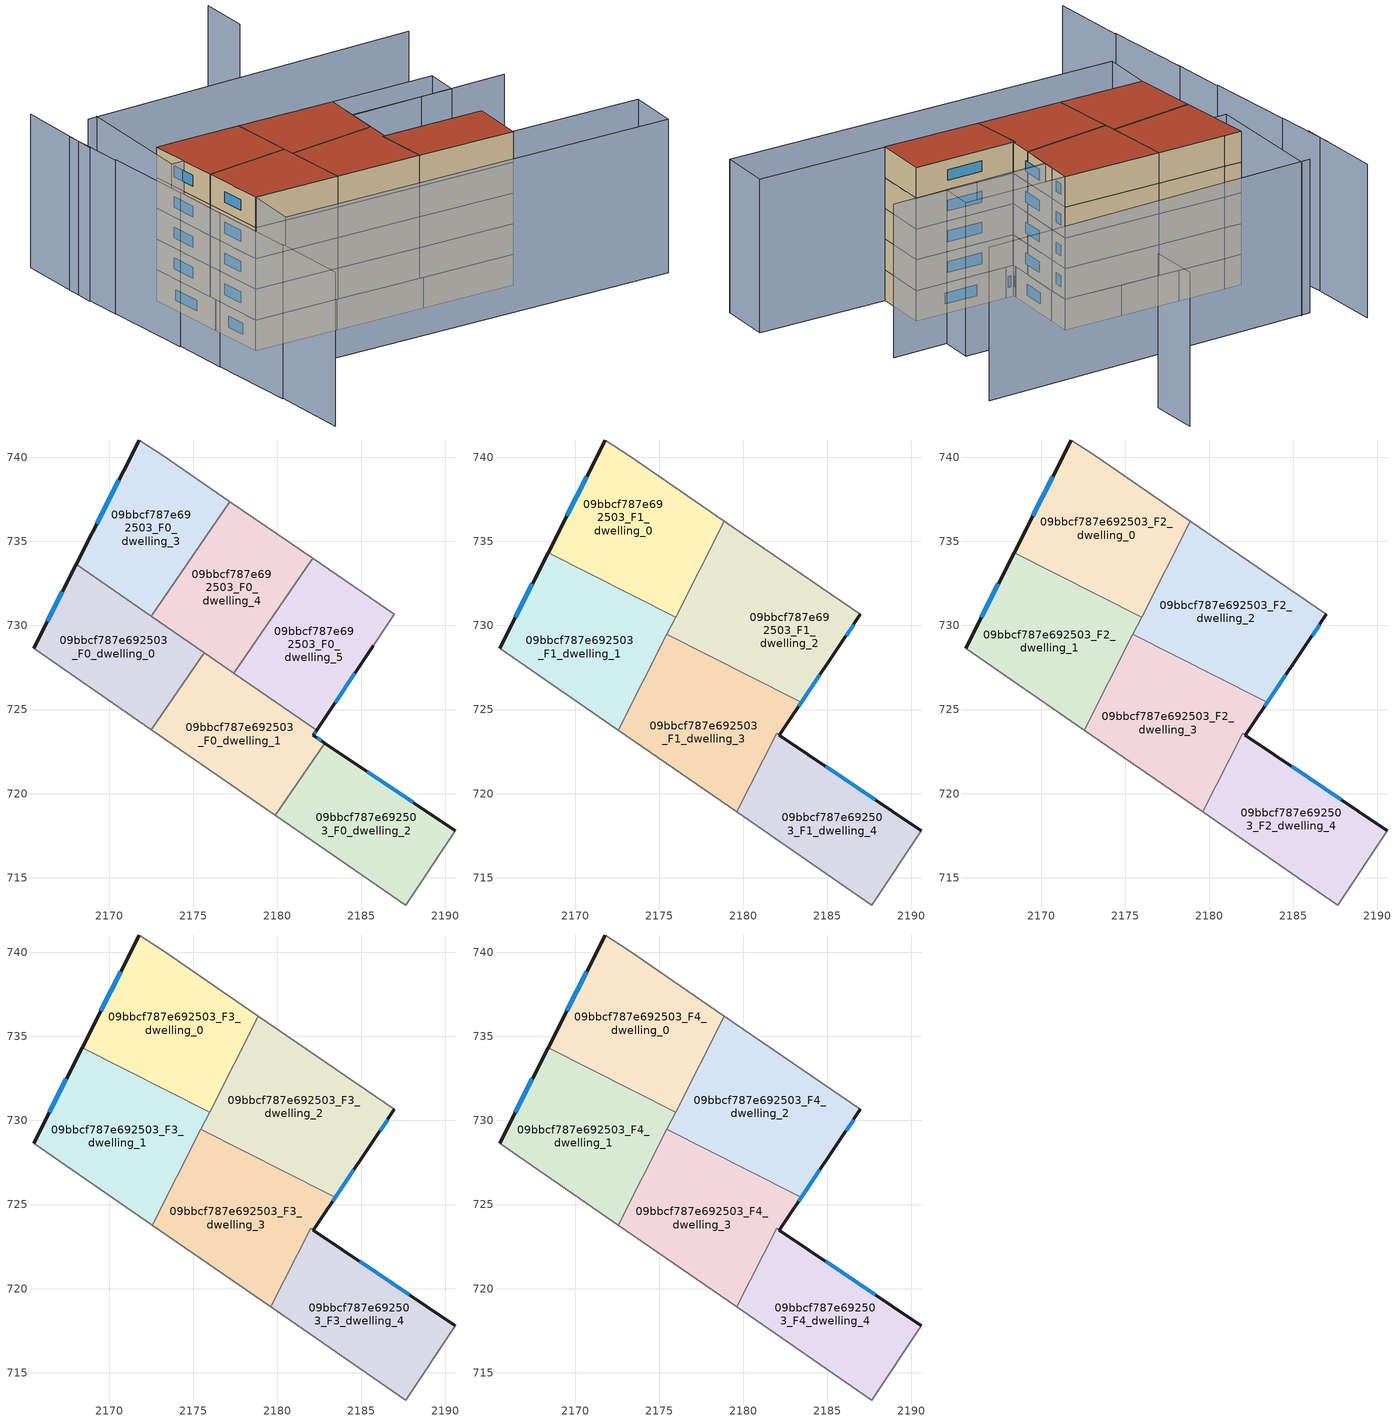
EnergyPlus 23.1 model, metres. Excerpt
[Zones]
09bbcf787e692503_F0_dwelling_0
 floor ground (EU_floor_Construction): 2175.67,728.37 2172.52,723.8 2165.51,728.63 2168.04,733.62 z0
 wall outside (EU_wall_Construction): 2168.04,733.62 2165.51,728.63 z0:3
 wall to 09bbcf787e692503_F0_dwelling_1 (EU_wall_Construction): 2172.52,723.8 2175.67,728.37 z0:3
 wall adiabatic (EU_wall_Construction): 2165.51,728.63 2172.52,723.8 z0:3
 wall to 09bbcf787e692503_F0_dwelling_3 (EU_wall_Construction): 2172.5,730.55 2168.04,733.62 z0:3
 wall to 09bbcf787e692503_F0_dwelling_4 (EU_wall_Construction): 2175.67,728.37 2172.5,730.55 z0:3
 window (EU_Window_Construction): 2167.22,732 2166.33,730.26 z0.98:2.02
09bbcf787e692503_F0_dwelling_1
 floor ground (EU_floor_Construction): 2182.34,723.76 2182.14,723.47 2182.83,723.01 2179.88,718.73 2172.52,723.8 2175.67,728.37 z0
 wall outside (EU_wall_Construction): 2182.83,723.01 2182.14,723.47 2182.34,723.76 z0:3
 wall to 09bbcf787e692503_F0_dwelling_2 (EU_wall_Construction): 2179.88,718.73 2182.83,723.01 z0:3
 wall adiabatic (EU_wall_Construction): 2172.52,723.8 2179.88,718.73 z0:3
 wall to 09bbcf787e692503_F0_dwelling_5 (EU_wall_Construction): 2182.34,723.76 2177.4,727.17 z0:3
 wall to 09bbcf787e692503_F0_dwelling_4 (EU_wall_Construction): 2177.4,727.17 2175.67,728.36 z0:3
 window (EU_Window_Construction): 2182.21,723.57 2182.28,723.67 / 2182.61,723.16 2182.37,723.32 z0.98:2.02
09bbcf787e692503_F0_dwelling_2
 floor ground (EU_floor_Construction): 2190.59,717.78 2187.63,713.38 2179.88,718.73 2182.83,723.01 z0
 wall outside (EU_wall_Construction): 2190.59,717.78 2182.83,723.01 z0:3
 wall adiabatic (EU_wall_Construction): 2179.88,718.73 2187.63,713.38 2190.59,717.78 z0:3
 window (EU_Window_Construction): 2188.07,719.48 2185.36,721.31 z0.98:2.02
09bbcf787e692503_F0_dwelling_3
 floor ground (EU_floor_Construction): 2177.19,737.35 2172.5,730.55 2168.04,733.62 2171.78,741.02 2173.21,740.07 z0
 wall outside (EU_wall_Construction): 2171.78,741.02 2168.04,733.62 z0:3
 wall adiabatic (EU_wall_Construction): 2177.19,737.35 2173.21,740.07 2171.78,741.02 z0:3
 wall to 09bbcf787e692503_F0_dwelling_4 (EU_wall_Construction): 2172.5,730.55 2177.19,737.35 z0:3
 window (EU_Window_Construction): 2170.57,738.62 2169.26,736.03 z0.98:2.02
 ceiling adiabatic (EU_roof_Construction): 2172.5,730.55 2173.37,731.81 2168.4,734.33 2168.04,733.62 z3
09bbcf787e692503_F0_dwelling_4
 floor ground (EU_floor_Construction): 2182.1,733.98 2177.4,727.17 2172.5,730.55 2177.19,737.35 z0
 wall to 09bbcf787e692503_F0_dwelling_5 (EU_wall_Construction): 2177.4,727.17 2182.1,733.98 z0:3
 wall adiabatic (EU_wall_Construction): 2182.1,733.98 2177.19,737.35 z0:3
 ceiling adiabatic (EU_roof_Construction): 2178.08,728.15 2182.1,733.98 2177.19,737.35 2172.5,730.55 2175.1,728.76 2175.46,729.48 z3
09bbcf787e692503_F0_dwelling_5
 floor ground (EU_floor_Construction): 2186.96,730.66 2185.71,728.78 2182.34,723.76 2177.4,727.17 2182.1,733.98 z0
 wall outside (EU_wall_Construction): 2182.34,723.76 2185.71,728.78 z0:3
 wall adiabatic (EU_wall_Construction): 2185.71,728.78 2186.96,730.66 2182.1,733.98 z0:3
 window (EU_Window_Construction): 2183.44,725.4 2184.62,727.15 z0.98:2.02
 roof outside (EU_roof_Construction): 2183.45,725.43 2185.71,728.78 2186.86,730.5 z3
09bbcf787e692503_F1_dwelling_0
 floor to 09bbcf787e692503_F0_dwelling_3 (EU_floor_Construction): 2177.19,737.35 2173.37,731.81 2168.4,734.33 2171.78,741.02 2173.21,740.07 z3
 floor adiabatic (EU_floor_Construction): 2178.87,736.2 2175.98,730.49 2173.37,731.81 2177.19,737.35 z3
 wall outside (EU_wall_Construction): 2171.78,741.02 2168.4,734.33 z3:6
 wall adiabatic (EU_wall_Construction): 2178.87,736.2 2173.21,740.07 2171.78,741.02 z3:6
 wall to 09bbcf787e692503_F1_dwelling_1 (EU_wall_Construction): 2168.4,734.33 2175.98,730.49 z3:6
 wall to 09bbcf787e692503_F1_dwelling_2 (EU_wall_Construction): 2175.98,730.49 2178.87,736.2 z3:6
 window (EU_Window_Construction): 2170.68,738.85 2169.5,736.51 z3.98:5.02
09bbcf787e692503_F1_dwelling_1
 floor to 09bbcf787e692503_F0_dwelling_0 (EU_floor_Construction): 2175.1,728.76 2172.76,724.15 2172.52,723.8 2165.51,728.63 2168.04,733.62 z3
 floor adiabatic (EU_floor_Construction): 2175.98,730.49 2175.1,728.76 2168.04,733.62 2168.4,734.33 z3
 floor to 09bbcf787e692503_F0_dwelling_1 (EU_floor_Construction): 2172.76,724.15 2172.57,723.77 2172.52,723.8 z3
 wall outside (EU_wall_Construction): 2168.4,734.33 2165.51,728.63 z3:6
 wall adiabatic (EU_wall_Construction): 2165.51,728.63 2172.57,723.77 z3:6
 wall to 09bbcf787e692503_F1_dwelling_3 (EU_wall_Construction): 2172.57,723.77 2175.46,729.48 z3:6
 wall to 09bbcf787e692503_F1_dwelling_2 (EU_wall_Construction): 2175.46,729.48 2175.98,730.49 z3:6
 window (EU_Window_Construction): 2167.46,732.48 2166.45,730.49 z3.98:5.02
09bbcf787e692503_F1_dwelling_2
 floor to 09bbcf787e692503_F0_dwelling_5 (EU_floor_Construction): 2186.96,730.65 2186.86,730.5 2183.45,725.43 2183.02,725.65 2178.08,728.15 2182.1,733.98 z3
 floor adiabatic (EU_floor_Construction): 2182.1,733.98 2178.08,728.15 2175.46,729.48 2178.87,736.2 z3
 wall outside (EU_wall_Construction): 2185.71,728.79 2186.96,730.65 z3:6
 wall adiabatic (EU_wall_Construction): 2186.96,730.65 2178.87,736.2 z3:6
 wall to 09bbcf787e692503_F1_dwelling_3 (EU_wall_Construction): 2175.46,729.48 2183.02,725.65 2183.45,725.43 2185.71,728.79 z3:6
 window (EU_Window_Construction): 2186.12,729.39 2186.56,730.05 z3.98:5.02
09bbcf787e692503_F1_dwelling_3
 floor to 09bbcf787e692503_F0_dwelling_1 (EU_floor_Construction): 2182.34,723.77 2182.14,723.47 2181.98,723.58 2179.61,718.91 2172.57,723.77 2172.76,724.15 2175.67,728.37 z3
 floor to 09bbcf787e692503_F0_dwelling_0 (EU_floor_Construction): 2175.67,728.37 2172.76,724.15 2175.1,728.76 z3
 floor to 09bbcf787e692503_F0_dwelling_5 (EU_floor_Construction): 2185.71,728.78 2182.34,723.77 2177.4,727.17 2178.08,728.15 2183.02,725.65 2183.45,725.43 z3
 floor adiabatic (EU_floor_Construction): 2183.02,725.65 2178.08,728.15 2183.45,725.43 z3
 floor to 09bbcf787e692503_F0_dwelling_4 (EU_floor_Construction): 2178.08,728.15 2177.4,727.17 2175.1,728.76 2175.46,729.48 z3
 wall outside (EU_wall_Construction): 2182.14,723.47 2185.71,728.78 z3:6
 wall to 09bbcf787e692503_F1_dwelling_4 (EU_wall_Construction): 2179.61,718.91 2181.98,723.58 2182.14,723.47 z3:6
 wall adiabatic (EU_wall_Construction): 2172.57,723.77 2179.61,718.91 z3:6
 window (EU_Window_Construction): 2183.3,725.2 2184.55,727.06 z3.98:5.02
09bbcf787e692503_F1_dwelling_4
 floor to 09bbcf787e692503_F0_dwelling_2 (EU_floor_Construction): 2190.59,717.78 2187.63,713.38 2179.88,718.73 2182.83,723.01 z3
 floor to 09bbcf787e692503_F0_dwelling_1 (EU_floor_Construction): 2182.83,723.01 2179.88,718.73 2179.61,718.91 2181.98,723.58 2182.14,723.47 z3
 wall outside (EU_wall_Construction): 2190.59,717.78 2182.15,723.47 z3:6
 wall adiabatic (EU_wall_Construction): 2179.61,718.91 2187.63,713.38 2190.59,717.78 z3:6
 window (EU_Window_Construction): 2187.85,719.63 2184.89,721.62 z3.98:5.02
09bbcf787e692503_F2_dwelling_0
 floor to 09bbcf787e692503_F1_dwelling_0 (EU_floor_Construction): 2178.87,736.2 2175.98,730.49 2168.4,734.33 2171.78,741.02 2173.21,740.07 z6
 wall outside (EU_wall_Construction): 2171.78,741.02 2168.4,734.33 z6:9
 wall adiabatic (EU_wall_Construction): 2178.87,736.2 2173.21,740.07 2171.78,741.02 z6:9
 wall to 09bbcf787e692503_F2_dwelling_1 (EU_wall_Construction): 2168.4,734.33 2175.98,730.49 z6:9
 wall to 09bbcf787e692503_F2_dwelling_2 (EU_wall_Construction): 2175.98,730.49 2178.87,736.2 z6:9
 window (EU_Window_Construction): 2170.68,738.85 2169.5,736.51 z6.98:8.02
09bbcf787e692503_F2_dwelling_1
 floor to 09bbcf787e692503_F1_dwelling_1 (EU_floor_Construction): 2175.98,730.49 2172.57,723.77 2165.51,728.63 2168.4,734.33 z6
 wall outside (EU_wall_Construction): 2168.4,734.33 2165.51,728.63 z6:9
 wall adiabatic (EU_wall_Construction): 2165.51,728.63 2172.57,723.77 z6:9
 wall to 09bbcf787e692503_F2_dwelling_3 (EU_wall_Construction): 2172.57,723.77 2175.46,729.48 z6:9
 wall to 09bbcf787e692503_F2_dwelling_2 (EU_wall_Construction): 2175.46,729.48 2175.98,730.49 z6:9
 window (EU_Window_Construction): 2167.46,732.48 2166.45,730.49 z6.98:8.02
09bbcf787e692503_F2_dwelling_2
 floor to 09bbcf787e692503_F1_dwelling_2 (EU_floor_Construction): 2186.96,730.65 2183.45,725.43 2183.02,725.65 2175.46,729.48 2178.87,736.2 z6
 wall outside (EU_wall_Construction): 2185.71,728.79 2186.96,730.65 z6:9
 wall adiabatic (EU_wall_Construction): 2186.96,730.65 2178.87,736.2 z6:9
 wall to 09bbcf787e692503_F2_dwelling_3 (EU_wall_Construction): 2175.46,729.48 2183.02,725.65 2183.45,725.43 2185.71,728.79 z6:9
 window (EU_Window_Construction): 2186.12,729.39 2186.56,730.05 z6.98:8.02
09bbcf787e692503_F2_dwelling_3
 floor to 09bbcf787e692503_F1_dwelling_3 (EU_floor_Construction): 2185.71,728.78 2182.14,723.47 2181.98,723.58 2179.61,718.91 2172.57,723.77 2175.46,729.48 2183.45,725.43 z6
 wall outside (EU_wall_Construction): 2182.14,723.47 2185.71,728.78 z6:9
 wall to 09bbcf787e692503_F2_dwelling_4 (EU_wall_Construction): 2179.61,718.91 2181.98,723.58 2182.14,723.47 z6:9
 wall adiabatic (EU_wall_Construction): 2172.57,723.77 2179.61,718.91 z6:9
 window (EU_Window_Construction): 2183.3,725.2 2184.55,727.06 z6.98:8.02
09bbcf787e692503_F2_dwelling_4
 floor to 09bbcf787e692503_F1_dwelling_4 (EU_floor_Construction): 2190.59,717.78 2187.63,713.38 2179.61,718.91 2181.98,723.58 2182.14,723.47 z6
 wall outside (EU_wall_Construction): 2190.59,717.78 2182.15,723.47 z6:9
 wall adiabatic (EU_wall_Construction): 2179.61,718.91 2187.63,713.38 2190.59,717.78 z6:9
 window (EU_Window_Construction): 2187.85,719.63 2184.89,721.62 z6.98:8.02
09bbcf787e692503_F3_dwelling_0
 floor to 09bbcf787e692503_F2_dwelling_0 (EU_floor_Construction): 2178.87,736.2 2175.98,730.49 2168.4,734.33 2171.78,741.02 2173.21,740.07 z9
 wall outside (EU_wall_Construction): 2171.78,741.02 2168.4,734.33 z9:12
 wall adiabatic (EU_wall_Construction): 2178.87,736.2 2173.21,740.07 2171.78,741.02 z9:12
 wall to 09bbcf787e692503_F3_dwelling_1 (EU_wall_Construction): 2168.4,734.33 2175.98,730.49 z9:12
 wall to 09bbcf787e692503_F3_dwelling_2 (EU_wall_Construction): 2175.98,730.49 2178.87,736.2 z9:12
 window (EU_Window_Construction): 2170.68,738.85 2169.5,736.51 z9.98:11.02
09bbcf787e692503_F3_dwelling_1
 floor to 09bbcf787e692503_F2_dwelling_1 (EU_floor_Construction): 2175.98,730.49 2172.57,723.77 2165.51,728.63 2168.4,734.33 z9
 wall outside (EU_wall_Construction): 2168.4,734.33 2165.51,728.63 z9:12
 wall adiabatic (EU_wall_Construction): 2165.51,728.63 2172.57,723.77 z9:12
 wall to 09bbcf787e692503_F3_dwelling_3 (EU_wall_Construction): 2172.57,723.77 2175.46,729.48 z9:12
 wall to 09bbcf787e692503_F3_dwelling_2 (EU_wall_Construction): 2175.46,729.48 2175.98,730.49 z9:12
 window (EU_Window_Construction): 2167.46,732.48 2166.45,730.49 z9.98:11.02
09bbcf787e692503_F3_dwelling_2
 floor to 09bbcf787e692503_F2_dwelling_2 (EU_floor_Construction): 2186.96,730.65 2183.45,725.43 2183.02,725.65 2175.46,729.48 2178.87,736.2 z9
 wall outside (EU_wall_Construction): 2185.71,728.79 2186.96,730.65 z9:12
 wall adiabatic (EU_wall_Construction): 2186.96,730.65 2178.87,736.2 z9:12
 wall to 09bbcf787e692503_F3_dwelling_3 (EU_wall_Construction): 2175.46,729.48 2183.02,725.65 2183.45,725.43 2185.71,728.79 z9:12
 window (EU_Window_Construction): 2186.12,729.39 2186.56,730.05 z9.98:11.02
09bbcf787e692503_F3_dwelling_3
 floor to 09bbcf787e692503_F2_dwelling_3 (EU_floor_Construction): 2185.71,728.78 2182.14,723.47 2181.98,723.58 2179.61,718.91 2172.57,723.77 2175.46,729.48 2183.45,725.43 z9
 wall outside (EU_wall_Construction): 2182.14,723.47 2185.71,728.78 z9:12
 wall to 09bbcf787e692503_F3_dwelling_4 (EU_wall_Construction): 2179.61,718.91 2181.98,723.58 2182.14,723.47 z9:12
 wall adiabatic (EU_wall_Construction): 2172.57,723.77 2179.61,718.91 z9:12
 window (EU_Window_Construction): 2183.3,725.2 2184.55,727.06 z9.98:11.02
09bbcf787e692503_F3_dwelling_4
 floor to 09bbcf787e692503_F2_dwelling_4 (EU_floor_Construction): 2190.59,717.78 2187.63,713.38 2179.61,718.91 2181.98,723.58 2182.14,723.47 z9
 wall outside (EU_wall_Construction): 2190.59,717.78 2182.15,723.47 z9:12
 wall adiabatic (EU_wall_Construction): 2179.61,718.91 2187.63,713.38 2190.59,717.78 z9:12
 window (EU_Window_Construction): 2187.85,719.63 2184.89,721.62 z9.98:11.02
09bbcf787e692503_F4_dwelling_0
 floor to 09bbcf787e692503_F3_dwelling_0 (EU_floor_Construction): 2178.87,736.2 2175.98,730.49 2168.4,734.33 2171.78,741.02 2173.21,740.07 z12
 wall outside (EU_wall_Construction): 2171.78,741.02 2168.4,734.33 z12:15
 wall adiabatic (EU_wall_Construction): 2178.87,736.2 2173.21,740.07 2171.78,741.02 z12:15
 wall to 09bbcf787e692503_F4_dwelling_1 (EU_wall_Construction): 2168.4,734.33 2175.98,730.49 z12:15
 wall to 09bbcf787e692503_F4_dwelling_2 (EU_wall_Construction): 2175.98,730.49 2178.87,736.2 z12:15
 window (EU_Window_Construction): 2170.68,738.85 2169.5,736.51 z12.98:14.02
 roof outside (EU_roof_Construction): 2175.98,730.49 2178.87,736.2 2173.21,740.07 2171.78,741.02 2168.4,734.33 z15
09bbcf787e692503_F4_dwelling_1
 floor to 09bbcf787e692503_F3_dwelling_1 (EU_floor_Construction): 2175.98,730.49 2172.57,723.77 2165.51,728.63 2168.4,734.33 z12
 wall outside (EU_wall_Construction): 2168.4,734.33 2165.51,728.63 z12:15
 wall adiabatic (EU_wall_Construction): 2165.51,728.63 2172.57,723.77 z12:15
 wall to 09bbcf787e692503_F4_dwelling_3 (EU_wall_Construction): 2172.57,723.77 2175.46,729.48 z12:15
 wall to 09bbcf787e692503_F4_dwelling_2 (EU_wall_Construction): 2175.46,729.48 2175.98,730.49 z12:15
 window (EU_Window_Construction): 2167.46,732.48 2166.45,730.49 z12.98:14.02
 roof outside (EU_roof_Construction): 2172.57,723.77 2175.98,730.49 2168.4,734.33 2165.51,728.63 z15
09bbcf787e692503_F4_dwelling_2
 floor to 09bbcf787e692503_F3_dwelling_2 (EU_floor_Construction): 2186.96,730.65 2183.45,725.43 2183.02,725.65 2175.46,729.48 2178.87,736.2 z12
 wall outside (EU_wall_Construction): 2185.71,728.79 2186.96,730.65 z12:15
 wall adiabatic (EU_wall_Construction): 2186.96,730.65 2178.87,736.2 z12:15
 wall to 09bbcf787e692503_F4_dwelling_3 (EU_wall_Construction): 2175.46,729.48 2183.02,725.65 2183.45,725.43 2185.71,728.79 z12:15
 window (EU_Window_Construction): 2186.12,729.39 2186.56,730.05 z12.98:14.02
 roof outside (EU_roof_Construction): 2183.45,725.43 2186.96,730.65 2178.87,736.2 2175.46,729.48 2183.02,725.65 z15
09bbcf787e692503_F4_dwelling_3
 floor to 09bbcf787e692503_F3_dwelling_3 (EU_floor_Construction): 2185.71,728.78 2182.14,723.47 2181.98,723.58 2179.61,718.91 2172.57,723.77 2175.46,729.48 2183.45,725.43 z12
 wall outside (EU_wall_Construction): 2182.14,723.47 2185.71,728.78 z12:15
 wall to 09bbcf787e692503_F4_dwelling_4 (EU_wall_Construction): 2179.61,718.91 2181.98,723.58 2182.14,723.47 z12:15
 wall adiabatic (EU_wall_Construction): 2172.57,723.77 2179.61,718.91 z12:15
 window (EU_Window_Construction): 2183.3,725.2 2184.55,727.06 z12.98:14.02
 roof outside (EU_roof_Construction): 2182.14,723.47 2185.71,728.78 2183.45,725.43 2175.46,729.48 2172.57,723.77 2179.61,718.91 2181.98,723.58 z15
09bbcf787e692503_F4_dwelling_4
 floor to 09bbcf787e692503_F3_dwelling_4 (EU_floor_Construction): 2190.59,717.78 2187.63,713.38 2179.61,718.91 2181.98,723.58 2182.14,723.47 z12
 wall outside (EU_wall_Construction): 2190.59,717.78 2182.15,723.47 z12:15
 wall adiabatic (EU_wall_Construction): 2179.61,718.91 2187.63,713.38 2190.59,717.78 z12:15
 window (EU_Window_Construction): 2187.85,719.63 2184.89,721.62 z12.98:14.02
 roof outside (EU_roof_Construction): 2187.63,713.38 2190.59,717.78 2182.15,723.47 2181.98,723.58 2179.61,718.91 z15
shading: 2157.26,722.4 2153.65,715.64 / 2161.23,730.38 2157.07,722.25 / 2198.56,719.09 2168.95,738.31 / 2168.95,738.31 2175.65,748.63 / 2163.73,735.11 2161.1,730.15 / 2203.49,730.57 2174.81,749.01 / 2167.77,743.25 2163.63,735.11 / 2170.64,748.98 2167.71,743.24 / 2201.24,749.07 2198.76,744.91 / 2173.68,754.1 2169.21,746.39 / 2165.51,728.63 2198.5,706.07 / 2198.5,706.07 2195.64,701.89 / 2195.64,701.89 2162.65,724.45 / 2162.65,724.45 2165.51,728.63 / 2186.96,730.66 2195.63,724.83 / 2195.63,724.83 2193.8,722.12 / 2193.8,722.12 2185.14,727.95 / 2185.14,727.95 2186.96,730.66 z0:15
[Building]
EU S2 Campaign: North Axis=0; Terrain=City; Solar Distribution=FullExterior
[Site:Location]
Bologna: Latitude=44.5; Longitude=11.25; Time Zone=1; Elevation=37
[SizingPeriod:WeatherFileDays]
AnnualSizingPeriod: Begin Month=1; Begin Day of Month=1; End Month=12; End Day of Month=31; Day of Week for Start Day=Monday; Use Weather File Daylight Saving Period=No; Use Weather File Rain and Snow Indicators=No
[MATERIAL]
EU_InternalMass_Material: Roughness=MediumRough; Thickness=0.1; Conductivity=1; Density=1800; Specific Heat=900; Thermal Absorptance=0.9; Solar Absorptance=0.7; Visible Absorptance=0.7
[MATERIAL:NOMASS] Roughness=MediumRough; Thermal Absorptance=0.9; Solar Absorptance=0.7; Visible Absorptance=0.7
Name | Thermal Resistance
EU_wall_NoMass | 0.905828
EU_roof_NoMass | 0.37593
EU_floor_NoMass | 0.67114
[WINDOWMATERIAL:SIMPLEGLAZINGSYSTEM]
EU_Window_SimpleGlazing: UFactor=4.52486; Solar Heat Gain Coefficient=0.85; Visible Transmittance=0.85
[CONSTRUCTION]
EU_wall_Construction: EU_wall_NoMass
EU_roof_Construction: EU_roof_NoMass
EU_floor_Construction: EU_floor_NoMass
EU_Window_Construction: EU_Window_SimpleGlazing
EU_InternalMass_Construction: EU_InternalMass_Material
[ZONE] Type=1; Multiplier=1; Ceiling Height=autocalculate; Floor Area=autocalculate; Part of Total Floor Area=Yes
Name | Volume
09bbcf787e692503_F0_dwelling_0; 09bbcf787e692503_F0_dwelling_5 | 147.842
09bbcf787e692503_F1_dwelling_0; 09bbcf787e692503_F2_dwelling_0; 09bbcf787e692503_F3_dwelling_0; 09bbcf787e692503_F4_dwelling_0 | 177.399
09bbcf787e692503_F0_dwelling_1 | 147.82
09bbcf787e692503_F1_dwelling_1; 09bbcf787e692503_F2_dwelling_1; 09bbcf787e692503_F3_dwelling_1; 09bbcf787e692503_F4_dwelling_1 | 177.417
09bbcf787e692503_F0_dwelling_2 | 147.831
09bbcf787e692503_F1_dwelling_2; 09bbcf787e692503_F2_dwelling_2; 09bbcf787e692503_F3_dwelling_2; 09bbcf787e692503_F4_dwelling_2 | 193.883
09bbcf787e692503_F0_dwelling_3 | 147.839
09bbcf787e692503_F1_dwelling_3; 09bbcf787e692503_F2_dwelling_3; 09bbcf787e692503_F3_dwelling_3; 09bbcf787e692503_F4_dwelling_3 | 179.857
09bbcf787e692503_F0_dwelling_4 | 147.834
09bbcf787e692503_F1_dwelling_4; 09bbcf787e692503_F2_dwelling_4; 09bbcf787e692503_F3_dwelling_4; 09bbcf787e692503_F4_dwelling_4 | 158.432
[INTERNALMASS] Construction=EU_InternalMass_Construction
Name | Zone or ZoneList | Surface Area
09bbcf787e692503_F0_dwelling_0_EU_InternalMass | 09bbcf787e692503_F0_dwelling_0 | 49.2808
09bbcf787e692503_F0_dwelling_1_EU_InternalMass | 09bbcf787e692503_F0_dwelling_1 | 49.2736
09bbcf787e692503_F0_dwelling_2_EU_InternalMass | 09bbcf787e692503_F0_dwelling_2 | 49.2767
09bbcf787e692503_F0_dwelling_3_EU_InternalMass | 09bbcf787e692503_F0_dwelling_3 | 49.2795
09bbcf787e692503_F0_dwelling_4_EU_InternalMass | 09bbcf787e692503_F0_dwelling_4 | 49.2781
09bbcf787e692503_F0_dwelling_5_EU_InternalMass | 09bbcf787e692503_F0_dwelling_5 | 49.2807
09bbcf787e692503_F1_dwelling_0_EU_InternalMass | 09bbcf787e692503_F1_dwelling_0 | 59.1327
09bbcf787e692503_F1_dwelling_1_EU_InternalMass | 09bbcf787e692503_F1_dwelling_1 | 59.1407
09bbcf787e692503_F1_dwelling_2_EU_InternalMass | 09bbcf787e692503_F1_dwelling_2 | 64.6396
09bbcf787e692503_F1_dwelling_3_EU_InternalMass | 09bbcf787e692503_F1_dwelling_3 | 59.9444
09bbcf787e692503_F1_dwelling_4_EU_InternalMass | 09bbcf787e692503_F1_dwelling_4 | 52.8098
09bbcf787e692503_F2_dwelling_0_EU_InternalMass | 09bbcf787e692503_F2_dwelling_0 | 59.1327
09bbcf787e692503_F2_dwelling_1_EU_InternalMass | 09bbcf787e692503_F2_dwelling_1 | 59.1407
09bbcf787e692503_F2_dwelling_2_EU_InternalMass | 09bbcf787e692503_F2_dwelling_2 | 64.6396
09bbcf787e692503_F2_dwelling_3_EU_InternalMass | 09bbcf787e692503_F2_dwelling_3 | 59.9444
09bbcf787e692503_F2_dwelling_4_EU_InternalMass | 09bbcf787e692503_F2_dwelling_4 | 52.8098
09bbcf787e692503_F3_dwelling_0_EU_InternalMass | 09bbcf787e692503_F3_dwelling_0 | 59.1327
09bbcf787e692503_F3_dwelling_1_EU_InternalMass | 09bbcf787e692503_F3_dwelling_1 | 59.1407
09bbcf787e692503_F3_dwelling_2_EU_InternalMass | 09bbcf787e692503_F3_dwelling_2 | 64.6396
09bbcf787e692503_F3_dwelling_3_EU_InternalMass | 09bbcf787e692503_F3_dwelling_3 | 59.9444
09bbcf787e692503_F3_dwelling_4_EU_InternalMass | 09bbcf787e692503_F3_dwelling_4 | 52.8098
09bbcf787e692503_F4_dwelling_0_EU_InternalMass | 09bbcf787e692503_F4_dwelling_0 | 59.1327
09bbcf787e692503_F4_dwelling_1_EU_InternalMass | 09bbcf787e692503_F4_dwelling_1 | 59.1407
09bbcf787e692503_F4_dwelling_2_EU_InternalMass | 09bbcf787e692503_F4_dwelling_2 | 64.6396
09bbcf787e692503_F4_dwelling_3_EU_InternalMass | 09bbcf787e692503_F4_dwelling_3 | 59.9444
09bbcf787e692503_F4_dwelling_4_EU_InternalMass | 09bbcf787e692503_F4_dwelling_4 | 52.8098
[OTHEREQUIPMENT] Fuel Type=Electricity; Design Level Calculation Method=Watts/Area; Power per Zone Floor Area=1; Fraction Latent=0; Fraction Radiant=0; Fraction Lost=0; Carbon Dioxide Generation Rate=0; EndUse Subcategory=EU_Step8_InternalGains
Name | Zone or ZoneList or Space or SpaceList | Schedule
EU_Step8_InternalGain_09bbcf787e692503_F0_dwelling_0_f000 | 09bbcf787e692503_F0_dwelling_0 | EU_Step8_GainSchedule_09bbcf787e692503_F0_dwelling_0_f000
EU_Step8_InternalGain_09bbcf787e692503_F0_dwelling_1_f000 | 09bbcf787e692503_F0_dwelling_1 | EU_Step8_GainSchedule_09bbcf787e692503_F0_dwelling_1_f000
EU_Step8_InternalGain_09bbcf787e692503_F0_dwelling_2_f000 | 09bbcf787e692503_F0_dwelling_2 | EU_Step8_GainSchedule_09bbcf787e692503_F0_dwelling_2_f000
EU_Step8_InternalGain_09bbcf787e692503_F0_dwelling_3_f000 | 09bbcf787e692503_F0_dwelling_3 | EU_Step8_GainSchedule_09bbcf787e692503_F0_dwelling_3_f000
EU_Step8_InternalGain_09bbcf787e692503_F0_dwelling_4_f000 | 09bbcf787e692503_F0_dwelling_4 | EU_Step8_GainSchedule_09bbcf787e692503_F0_dwelling_4_f000
EU_Step8_InternalGain_09bbcf787e692503_F0_dwelling_5_f000 | 09bbcf787e692503_F0_dwelling_5 | EU_Step8_GainSchedule_09bbcf787e692503_F0_dwelling_5_f000
EU_Step8_InternalGain_09bbcf787e692503_F1_dwelling_0_f000 | 09bbcf787e692503_F1_dwelling_0 | EU_Step8_GainSchedule_09bbcf787e692503_F1_dwelling_0_f000
EU_Step8_InternalGain_09bbcf787e692503_F1_dwelling_1_f000 | 09bbcf787e692503_F1_dwelling_1 | EU_Step8_GainSchedule_09bbcf787e692503_F1_dwelling_1_f000
EU_Step8_InternalGain_09bbcf787e692503_F1_dwelling_2_f000 | 09bbcf787e692503_F1_dwelling_2 | EU_Step8_GainSchedule_09bbcf787e692503_F1_dwelling_2_f000
EU_Step8_InternalGain_09bbcf787e692503_F1_dwelling_3_f000 | 09bbcf787e692503_F1_dwelling_3 | EU_Step8_GainSchedule_09bbcf787e692503_F1_dwelling_3_f000
EU_Step8_InternalGain_09bbcf787e692503_F1_dwelling_4_f000 | 09bbcf787e692503_F1_dwelling_4 | EU_Step8_GainSchedule_09bbcf787e692503_F1_dwelling_4_f000
EU_Step8_InternalGain_09bbcf787e692503_F2_dwelling_0_f000 | 09bbcf787e692503_F2_dwelling_0 | EU_Step8_GainSchedule_09bbcf787e692503_F2_dwelling_0_f000
EU_Step8_InternalGain_09bbcf787e692503_F2_dwelling_1_f000 | 09bbcf787e692503_F2_dwelling_1 | EU_Step8_GainSchedule_09bbcf787e692503_F2_dwelling_1_f000
EU_Step8_InternalGain_09bbcf787e692503_F2_dwelling_2_f000 | 09bbcf787e692503_F2_dwelling_2 | EU_Step8_GainSchedule_09bbcf787e692503_F2_dwelling_2_f000
EU_Step8_InternalGain_09bbcf787e692503_F2_dwelling_3_f000 | 09bbcf787e692503_F2_dwelling_3 | EU_Step8_GainSchedule_09bbcf787e692503_F2_dwelling_3_f000
EU_Step8_InternalGain_09bbcf787e692503_F2_dwelling_4_f000 | 09bbcf787e692503_F2_dwelling_4 | EU_Step8_GainSchedule_09bbcf787e692503_F2_dwelling_4_f000
EU_Step8_InternalGain_09bbcf787e692503_F3_dwelling_0_f000 | 09bbcf787e692503_F3_dwelling_0 | EU_Step8_GainSchedule_09bbcf787e692503_F3_dwelling_0_f000
EU_Step8_InternalGain_09bbcf787e692503_F3_dwelling_1_f000 | 09bbcf787e692503_F3_dwelling_1 | EU_Step8_GainSchedule_09bbcf787e692503_F3_dwelling_1_f000
EU_Step8_InternalGain_09bbcf787e692503_F3_dwelling_2_f000 | 09bbcf787e692503_F3_dwelling_2 | EU_Step8_GainSchedule_09bbcf787e692503_F3_dwelling_2_f000
EU_Step8_InternalGain_09bbcf787e692503_F3_dwelling_3_f000 | 09bbcf787e692503_F3_dwelling_3 | EU_Step8_GainSchedule_09bbcf787e692503_F3_dwelling_3_f000
EU_Step8_InternalGain_09bbcf787e692503_F3_dwelling_4_f000 | 09bbcf787e692503_F3_dwelling_4 | EU_Step8_GainSchedule_09bbcf787e692503_F3_dwelling_4_f000
EU_Step8_InternalGain_09bbcf787e692503_F4_dwelling_0_f000 | 09bbcf787e692503_F4_dwelling_0 | EU_Step8_GainSchedule_09bbcf787e692503_F4_dwelling_0_f000
EU_Step8_InternalGain_09bbcf787e692503_F4_dwelling_1_f000 | 09bbcf787e692503_F4_dwelling_1 | EU_Step8_GainSchedule_09bbcf787e692503_F4_dwelling_1_f000
EU_Step8_InternalGain_09bbcf787e692503_F4_dwelling_2_f000 | 09bbcf787e692503_F4_dwelling_2 | EU_Step8_GainSchedule_09bbcf787e692503_F4_dwelling_2_f000
EU_Step8_InternalGain_09bbcf787e692503_F4_dwelling_3_f000 | 09bbcf787e692503_F4_dwelling_3 | EU_Step8_GainSchedule_09bbcf787e692503_F4_dwelling_3_f000
EU_Step8_InternalGain_09bbcf787e692503_F4_dwelling_4_f000 | 09bbcf787e692503_F4_dwelling_4 | EU_Step8_GainSchedule_09bbcf787e692503_F4_dwelling_4_f000
[ZONEVENTILATION:DESIGNFLOWRATE] Schedule=EU_AlwaysOn; Design Flow Rate Calculation Method=AirChanges/Hour; Air Changes per Hour=0.73129; Ventilation Type=Natural; Fan Pressure Rise=0; Fan Total Efficiency=1; Constant Term Coefficient=1; Temperature Term Coefficient=0; Velocity Term Coefficient=0; Velocity Squared Term Coefficient=0; Minimum Indoor Temperature=-100; Maximum Indoor Temperature=100; Delta Temperature=-100; Minimum Outdoor Temperature=-100; Maximum Outdoor Temperature=100; Maximum Wind Speed=40
Name | Zone or ZoneList or Space or SpaceList
EU_ConstantAir_09bbcf787e692503_F0_dwelling_0 | 09bbcf787e692503_F0_dwelling_0
EU_ConstantAir_09bbcf787e692503_F0_dwelling_1 | 09bbcf787e692503_F0_dwelling_1
EU_ConstantAir_09bbcf787e692503_F0_dwelling_2 | 09bbcf787e692503_F0_dwelling_2
EU_ConstantAir_09bbcf787e692503_F0_dwelling_3 | 09bbcf787e692503_F0_dwelling_3
EU_ConstantAir_09bbcf787e692503_F0_dwelling_4 | 09bbcf787e692503_F0_dwelling_4
EU_ConstantAir_09bbcf787e692503_F0_dwelling_5 | 09bbcf787e692503_F0_dwelling_5
EU_ConstantAir_09bbcf787e692503_F1_dwelling_0 | 09bbcf787e692503_F1_dwelling_0
EU_ConstantAir_09bbcf787e692503_F1_dwelling_1 | 09bbcf787e692503_F1_dwelling_1
EU_ConstantAir_09bbcf787e692503_F1_dwelling_2 | 09bbcf787e692503_F1_dwelling_2
EU_ConstantAir_09bbcf787e692503_F1_dwelling_3 | 09bbcf787e692503_F1_dwelling_3
EU_ConstantAir_09bbcf787e692503_F1_dwelling_4 | 09bbcf787e692503_F1_dwelling_4
EU_ConstantAir_09bbcf787e692503_F2_dwelling_0 | 09bbcf787e692503_F2_dwelling_0
EU_ConstantAir_09bbcf787e692503_F2_dwelling_1 | 09bbcf787e692503_F2_dwelling_1
EU_ConstantAir_09bbcf787e692503_F2_dwelling_2 | 09bbcf787e692503_F2_dwelling_2
EU_ConstantAir_09bbcf787e692503_F2_dwelling_3 | 09bbcf787e692503_F2_dwelling_3
EU_ConstantAir_09bbcf787e692503_F2_dwelling_4 | 09bbcf787e692503_F2_dwelling_4
EU_ConstantAir_09bbcf787e692503_F3_dwelling_0 | 09bbcf787e692503_F3_dwelling_0
EU_ConstantAir_09bbcf787e692503_F3_dwelling_1 | 09bbcf787e692503_F3_dwelling_1
EU_ConstantAir_09bbcf787e692503_F3_dwelling_2 | 09bbcf787e692503_F3_dwelling_2
EU_ConstantAir_09bbcf787e692503_F3_dwelling_3 | 09bbcf787e692503_F3_dwelling_3
EU_ConstantAir_09bbcf787e692503_F3_dwelling_4 | 09bbcf787e692503_F3_dwelling_4
EU_ConstantAir_09bbcf787e692503_F4_dwelling_0 | 09bbcf787e692503_F4_dwelling_0
EU_ConstantAir_09bbcf787e692503_F4_dwelling_1 | 09bbcf787e692503_F4_dwelling_1
EU_ConstantAir_09bbcf787e692503_F4_dwelling_2 | 09bbcf787e692503_F4_dwelling_2
EU_ConstantAir_09bbcf787e692503_F4_dwelling_3 | 09bbcf787e692503_F4_dwelling_3
EU_ConstantAir_09bbcf787e692503_F4_dwelling_4 | 09bbcf787e692503_F4_dwelling_4
[HVACTEMPLATE:THERMOSTAT] Constant Heating Setpoint=20; Constant Cooling Setpoint=50
EU_HeatOnly_09bbcf787e692503_F0_dwelling_0; EU_HeatOnly_09bbcf787e692503_F0_dwelling_1; EU_HeatOnly_09bbcf787e692503_F0_dwelling_2; EU_HeatOnly_09bbcf787e692503_F0_dwelling_3; EU_HeatOnly_09bbcf787e692503_F0_dwelling_4; EU_HeatOnly_09bbcf787e692503_F0_dwelling_5; EU_HeatOnly_09bbcf787e692503_F1_dwelling_0; EU_HeatOnly_09bbcf787e692503_F1_dwelling_1; EU_HeatOnly_09bbcf787e692503_F1_dwelling_2; EU_HeatOnly_09bbcf787e692503_F1_dwelling_3; EU_HeatOnly_09bbcf787e692503_F1_dwelling_4; EU_HeatOnly_09bbcf787e692503_F2_dwelling_0; EU_HeatOnly_09bbcf787e692503_F2_dwelling_1; EU_HeatOnly_09bbcf787e692503_F2_dwelling_2; EU_HeatOnly_09bbcf787e692503_F2_dwelling_3; EU_HeatOnly_09bbcf787e692503_F2_dwelling_4; EU_HeatOnly_09bbcf787e692503_F3_dwelling_0; EU_HeatOnly_09bbcf787e692503_F3_dwelling_1; EU_HeatOnly_09bbcf787e692503_F3_dwelling_2; EU_HeatOnly_09bbcf787e692503_F3_dwelling_3; EU_HeatOnly_09bbcf787e692503_F3_dwelling_4; EU_HeatOnly_09bbcf787e692503_F4_dwelling_0; EU_HeatOnly_09bbcf787e692503_F4_dwelling_1; EU_HeatOnly_09bbcf787e692503_F4_dwelling_2; EU_HeatOnly_09bbcf787e692503_F4_dwelling_3; EU_HeatOnly_09bbcf787e692503_F4_dwelling_4
[HVACTEMPLATE:ZONE:IDEALLOADSAIRSYSTEM] System Availability Schedule=EU_AlwaysOn; Maximum Heating Supply Air Temperature=50; Minimum Cooling Supply Air Temperature=13; Maximum Heating Supply Air Humidity Ratio=0.0156; Minimum Cooling Supply Air Humidity Ratio=0.0077; Heating Limit=NoLimit; Cooling Limit=NoLimit; Heating Availability Schedule=EU_AlwaysOn; Cooling Availability Schedule=EU_CoolingOff; Dehumidification Control Type=ConstantSensibleHeatRatio; Cooling Sensible Heat Ratio=0.7; Dehumidification Setpoint=60; Humidification Control Type=None; Humidification Setpoint=30; Outdoor Air Method=None; Outdoor Air Flow Rate per Person=0.00944; Outdoor Air Flow Rate per Zone Floor Area=0; Outdoor Air Flow Rate per Zone=0; Demand Controlled Ventilation Type=None; Outdoor Air Economizer Type=NoEconomizer; Heat Recovery Type=None; Sensible Heat Recovery Effectiveness=0.7; Latent Heat Recovery Effectiveness=0.65
Name | Template Thermostat
09bbcf787e692503_F0_dwelling_0 | EU_HeatOnly_09bbcf787e692503_F0_dwelling_0
09bbcf787e692503_F0_dwelling_1 | EU_HeatOnly_09bbcf787e692503_F0_dwelling_1
09bbcf787e692503_F0_dwelling_2 | EU_HeatOnly_09bbcf787e692503_F0_dwelling_2
09bbcf787e692503_F0_dwelling_3 | EU_HeatOnly_09bbcf787e692503_F0_dwelling_3
09bbcf787e692503_F0_dwelling_4 | EU_HeatOnly_09bbcf787e692503_F0_dwelling_4
09bbcf787e692503_F0_dwelling_5 | EU_HeatOnly_09bbcf787e692503_F0_dwelling_5
09bbcf787e692503_F1_dwelling_0 | EU_HeatOnly_09bbcf787e692503_F1_dwelling_0
09bbcf787e692503_F1_dwelling_1 | EU_HeatOnly_09bbcf787e692503_F1_dwelling_1
09bbcf787e692503_F1_dwelling_2 | EU_HeatOnly_09bbcf787e692503_F1_dwelling_2
09bbcf787e692503_F1_dwelling_3 | EU_HeatOnly_09bbcf787e692503_F1_dwelling_3
09bbcf787e692503_F1_dwelling_4 | EU_HeatOnly_09bbcf787e692503_F1_dwelling_4
09bbcf787e692503_F2_dwelling_0 | EU_HeatOnly_09bbcf787e692503_F2_dwelling_0
09bbcf787e692503_F2_dwelling_1 | EU_HeatOnly_09bbcf787e692503_F2_dwelling_1
09bbcf787e692503_F2_dwelling_2 | EU_HeatOnly_09bbcf787e692503_F2_dwelling_2
09bbcf787e692503_F2_dwelling_3 | EU_HeatOnly_09bbcf787e692503_F2_dwelling_3
09bbcf787e692503_F2_dwelling_4 | EU_HeatOnly_09bbcf787e692503_F2_dwelling_4
09bbcf787e692503_F3_dwelling_0 | EU_HeatOnly_09bbcf787e692503_F3_dwelling_0
09bbcf787e692503_F3_dwelling_1 | EU_HeatOnly_09bbcf787e692503_F3_dwelling_1
09bbcf787e692503_F3_dwelling_2 | EU_HeatOnly_09bbcf787e692503_F3_dwelling_2
09bbcf787e692503_F3_dwelling_3 | EU_HeatOnly_09bbcf787e692503_F3_dwelling_3
09bbcf787e692503_F3_dwelling_4 | EU_HeatOnly_09bbcf787e692503_F3_dwelling_4
09bbcf787e692503_F4_dwelling_0 | EU_HeatOnly_09bbcf787e692503_F4_dwelling_0
09bbcf787e692503_F4_dwelling_1 | EU_HeatOnly_09bbcf787e692503_F4_dwelling_1
09bbcf787e692503_F4_dwelling_2 | EU_HeatOnly_09bbcf787e692503_F4_dwelling_2
09bbcf787e692503_F4_dwelling_3 | EU_HeatOnly_09bbcf787e692503_F4_dwelling_3
09bbcf787e692503_F4_dwelling_4 | EU_HeatOnly_09bbcf787e692503_F4_dwelling_4
[SIZING:ZONE] Zone Cooling Design Supply Air Temperature Input Method=SupplyAirTemperature; Zone Cooling Design Supply Air Temperature=13; Zone Heating Design Supply Air Temperature Input Method=SupplyAirTemperature; Zone Heating Design Supply Air Temperature=50; Zone Cooling Design Supply Air Humidity Ratio=0.008; Zone Heating Design Supply Air Humidity Ratio=0.008; Cooling Design Air Flow Method=DesignDay; Cooling Design Air Flow Rate=0; Cooling Minimum Air Flow per Zone Floor Area=0.000762; Cooling Minimum Air Flow=0; Cooling Minimum Air Flow Fraction=0.2; Heating Design Air Flow Method=DesignDay; Heating Design Air Flow Rate=0; Heating Maximum Air Flow per Zone Floor Area=0.002032; Heating Maximum Air Flow=0.141576; Heating Maximum Air Flow Fraction=0.3; Account for Dedicated Outdoor Air System=No; Dedicated Outdoor Air System Control Strategy=NeutralSupplyAir; Dedicated Outdoor Air Low Setpoint Temperature for Design=autosize; Dedicated Outdoor Air High Setpoint Temperature for Design=autosize; Zone Load Sizing Method=Sensible Load Only No Latent Load; Zone Latent Cooling Design Supply Air Humidity Ratio Input Method=HumidityRatioDifference; Zone Cooling Design Supply Air Humidity Ratio Difference=0.005; Zone Latent Heating Design Supply Air Humidity Ratio Input Method=HumidityRatioDifference; Zone Humidification Design Supply Air Humidity Ratio Difference=0.005
09bbcf787e692503_F0_dwelling_0; 09bbcf787e692503_F0_dwelling_1; 09bbcf787e692503_F0_dwelling_2; 09bbcf787e692503_F0_dwelling_3; 09bbcf787e692503_F0_dwelling_4; 09bbcf787e692503_F0_dwelling_5; 09bbcf787e692503_F1_dwelling_0; 09bbcf787e692503_F1_dwelling_1; 09bbcf787e692503_F1_dwelling_2; 09bbcf787e692503_F1_dwelling_3; 09bbcf787e692503_F1_dwelling_4; 09bbcf787e692503_F2_dwelling_0; 09bbcf787e692503_F2_dwelling_1; 09bbcf787e692503_F2_dwelling_2; 09bbcf787e692503_F2_dwelling_3; 09bbcf787e692503_F2_dwelling_4; 09bbcf787e692503_F3_dwelling_0; 09bbcf787e692503_F3_dwelling_1; 09bbcf787e692503_F3_dwelling_2; 09bbcf787e692503_F3_dwelling_3; 09bbcf787e692503_F3_dwelling_4; 09bbcf787e692503_F4_dwelling_0; 09bbcf787e692503_F4_dwelling_1; 09bbcf787e692503_F4_dwelling_2; 09bbcf787e692503_F4_dwelling_3; 09bbcf787e692503_F4_dwelling_4
[SCHEDULE:CONSTANT]
Name | Hourly Value
EU_AlwaysOn | 1
EU_CoolingOff | 0
[SCHEDULE:FILE] Column Number=1; Rows to Skip at Top=0; Number of Hours of Data=8760; Column Separator=Comma; Interpolate to Timestep=No; Minutes per Item=60; Adjust Schedule for Daylight Savings=Yes
Name | File
EU_Step8_GainSchedule_09bbcf787e692503_F0_dwelling_0_f000 | ../../schedules/09bbcf787e692503/09bbcf787e692503_F0_dwelling_0_f000_gain.csv
EU_Step8_GainSchedule_09bbcf787e692503_F0_dwelling_1_f000 | ../../schedules/09bbcf787e692503/09bbcf787e692503_F0_dwelling_1_f000_gain.csv
EU_Step8_GainSchedule_09bbcf787e692503_F0_dwelling_2_f000 | ../../schedules/09bbcf787e692503/09bbcf787e692503_F0_dwelling_2_f000_gain.csv
EU_Step8_GainSchedule_09bbcf787e692503_F0_dwelling_3_f000 | ../../schedules/09bbcf787e692503/09bbcf787e692503_F0_dwelling_3_f000_gain.csv
EU_Step8_GainSchedule_09bbcf787e692503_F0_dwelling_4_f000 | ../../schedules/09bbcf787e692503/09bbcf787e692503_F0_dwelling_4_f000_gain.csv
EU_Step8_GainSchedule_09bbcf787e692503_F0_dwelling_5_f000 | ../../schedules/09bbcf787e692503/09bbcf787e692503_F0_dwelling_5_f000_gain.csv
EU_Step8_GainSchedule_09bbcf787e692503_F1_dwelling_0_f000 | ../../schedules/09bbcf787e692503/09bbcf787e692503_F1_dwelling_0_f000_gain.csv
EU_Step8_GainSchedule_09bbcf787e692503_F1_dwelling_1_f000 | ../../schedules/09bbcf787e692503/09bbcf787e692503_F1_dwelling_1_f000_gain.csv
EU_Step8_GainSchedule_09bbcf787e692503_F1_dwelling_2_f000 | ../../schedules/09bbcf787e692503/09bbcf787e692503_F1_dwelling_2_f000_gain.csv
EU_Step8_GainSchedule_09bbcf787e692503_F1_dwelling_3_f000 | ../../schedules/09bbcf787e692503/09bbcf787e692503_F1_dwelling_3_f000_gain.csv
EU_Step8_GainSchedule_09bbcf787e692503_F1_dwelling_4_f000 | ../../schedules/09bbcf787e692503/09bbcf787e692503_F1_dwelling_4_f000_gain.csv
EU_Step8_GainSchedule_09bbcf787e692503_F2_dwelling_0_f000 | ../../schedules/09bbcf787e692503/09bbcf787e692503_F2_dwelling_0_f000_gain.csv
EU_Step8_GainSchedule_09bbcf787e692503_F2_dwelling_1_f000 | ../../schedules/09bbcf787e692503/09bbcf787e692503_F2_dwelling_1_f000_gain.csv
EU_Step8_GainSchedule_09bbcf787e692503_F2_dwelling_2_f000 | ../../schedules/09bbcf787e692503/09bbcf787e692503_F2_dwelling_2_f000_gain.csv
EU_Step8_GainSchedule_09bbcf787e692503_F2_dwelling_3_f000 | ../../schedules/09bbcf787e692503/09bbcf787e692503_F2_dwelling_3_f000_gain.csv
EU_Step8_GainSchedule_09bbcf787e692503_F2_dwelling_4_f000 | ../../schedules/09bbcf787e692503/09bbcf787e692503_F2_dwelling_4_f000_gain.csv
EU_Step8_GainSchedule_09bbcf787e692503_F3_dwelling_0_f000 | ../../schedules/09bbcf787e692503/09bbcf787e692503_F3_dwelling_0_f000_gain.csv
EU_Step8_GainSchedule_09bbcf787e692503_F3_dwelling_1_f000 | ../../schedules/09bbcf787e692503/09bbcf787e692503_F3_dwelling_1_f000_gain.csv
EU_Step8_GainSchedule_09bbcf787e692503_F3_dwelling_2_f000 | ../../schedules/09bbcf787e692503/09bbcf787e692503_F3_dwelling_2_f000_gain.csv
EU_Step8_GainSchedule_09bbcf787e692503_F3_dwelling_3_f000 | ../../schedules/09bbcf787e692503/09bbcf787e692503_F3_dwelling_3_f000_gain.csv
EU_Step8_GainSchedule_09bbcf787e692503_F3_dwelling_4_f000 | ../../schedules/09bbcf787e692503/09bbcf787e692503_F3_dwelling_4_f000_gain.csv
EU_Step8_GainSchedule_09bbcf787e692503_F4_dwelling_0_f000 | ../../schedules/09bbcf787e692503/09bbcf787e692503_F4_dwelling_0_f000_gain.csv
EU_Step8_GainSchedule_09bbcf787e692503_F4_dwelling_1_f000 | ../../schedules/09bbcf787e692503/09bbcf787e692503_F4_dwelling_1_f000_gain.csv
EU_Step8_GainSchedule_09bbcf787e692503_F4_dwelling_2_f000 | ../../schedules/09bbcf787e692503/09bbcf787e692503_F4_dwelling_2_f000_gain.csv
EU_Step8_GainSchedule_09bbcf787e692503_F4_dwelling_3_f000 | ../../schedules/09bbcf787e692503/09bbcf787e692503_F4_dwelling_3_f000_gain.csv
EU_Step8_GainSchedule_09bbcf787e692503_F4_dwelling_4_f000 | ../../schedules/09bbcf787e692503/09bbcf787e692503_F4_dwelling_4_f000_gain.csv
